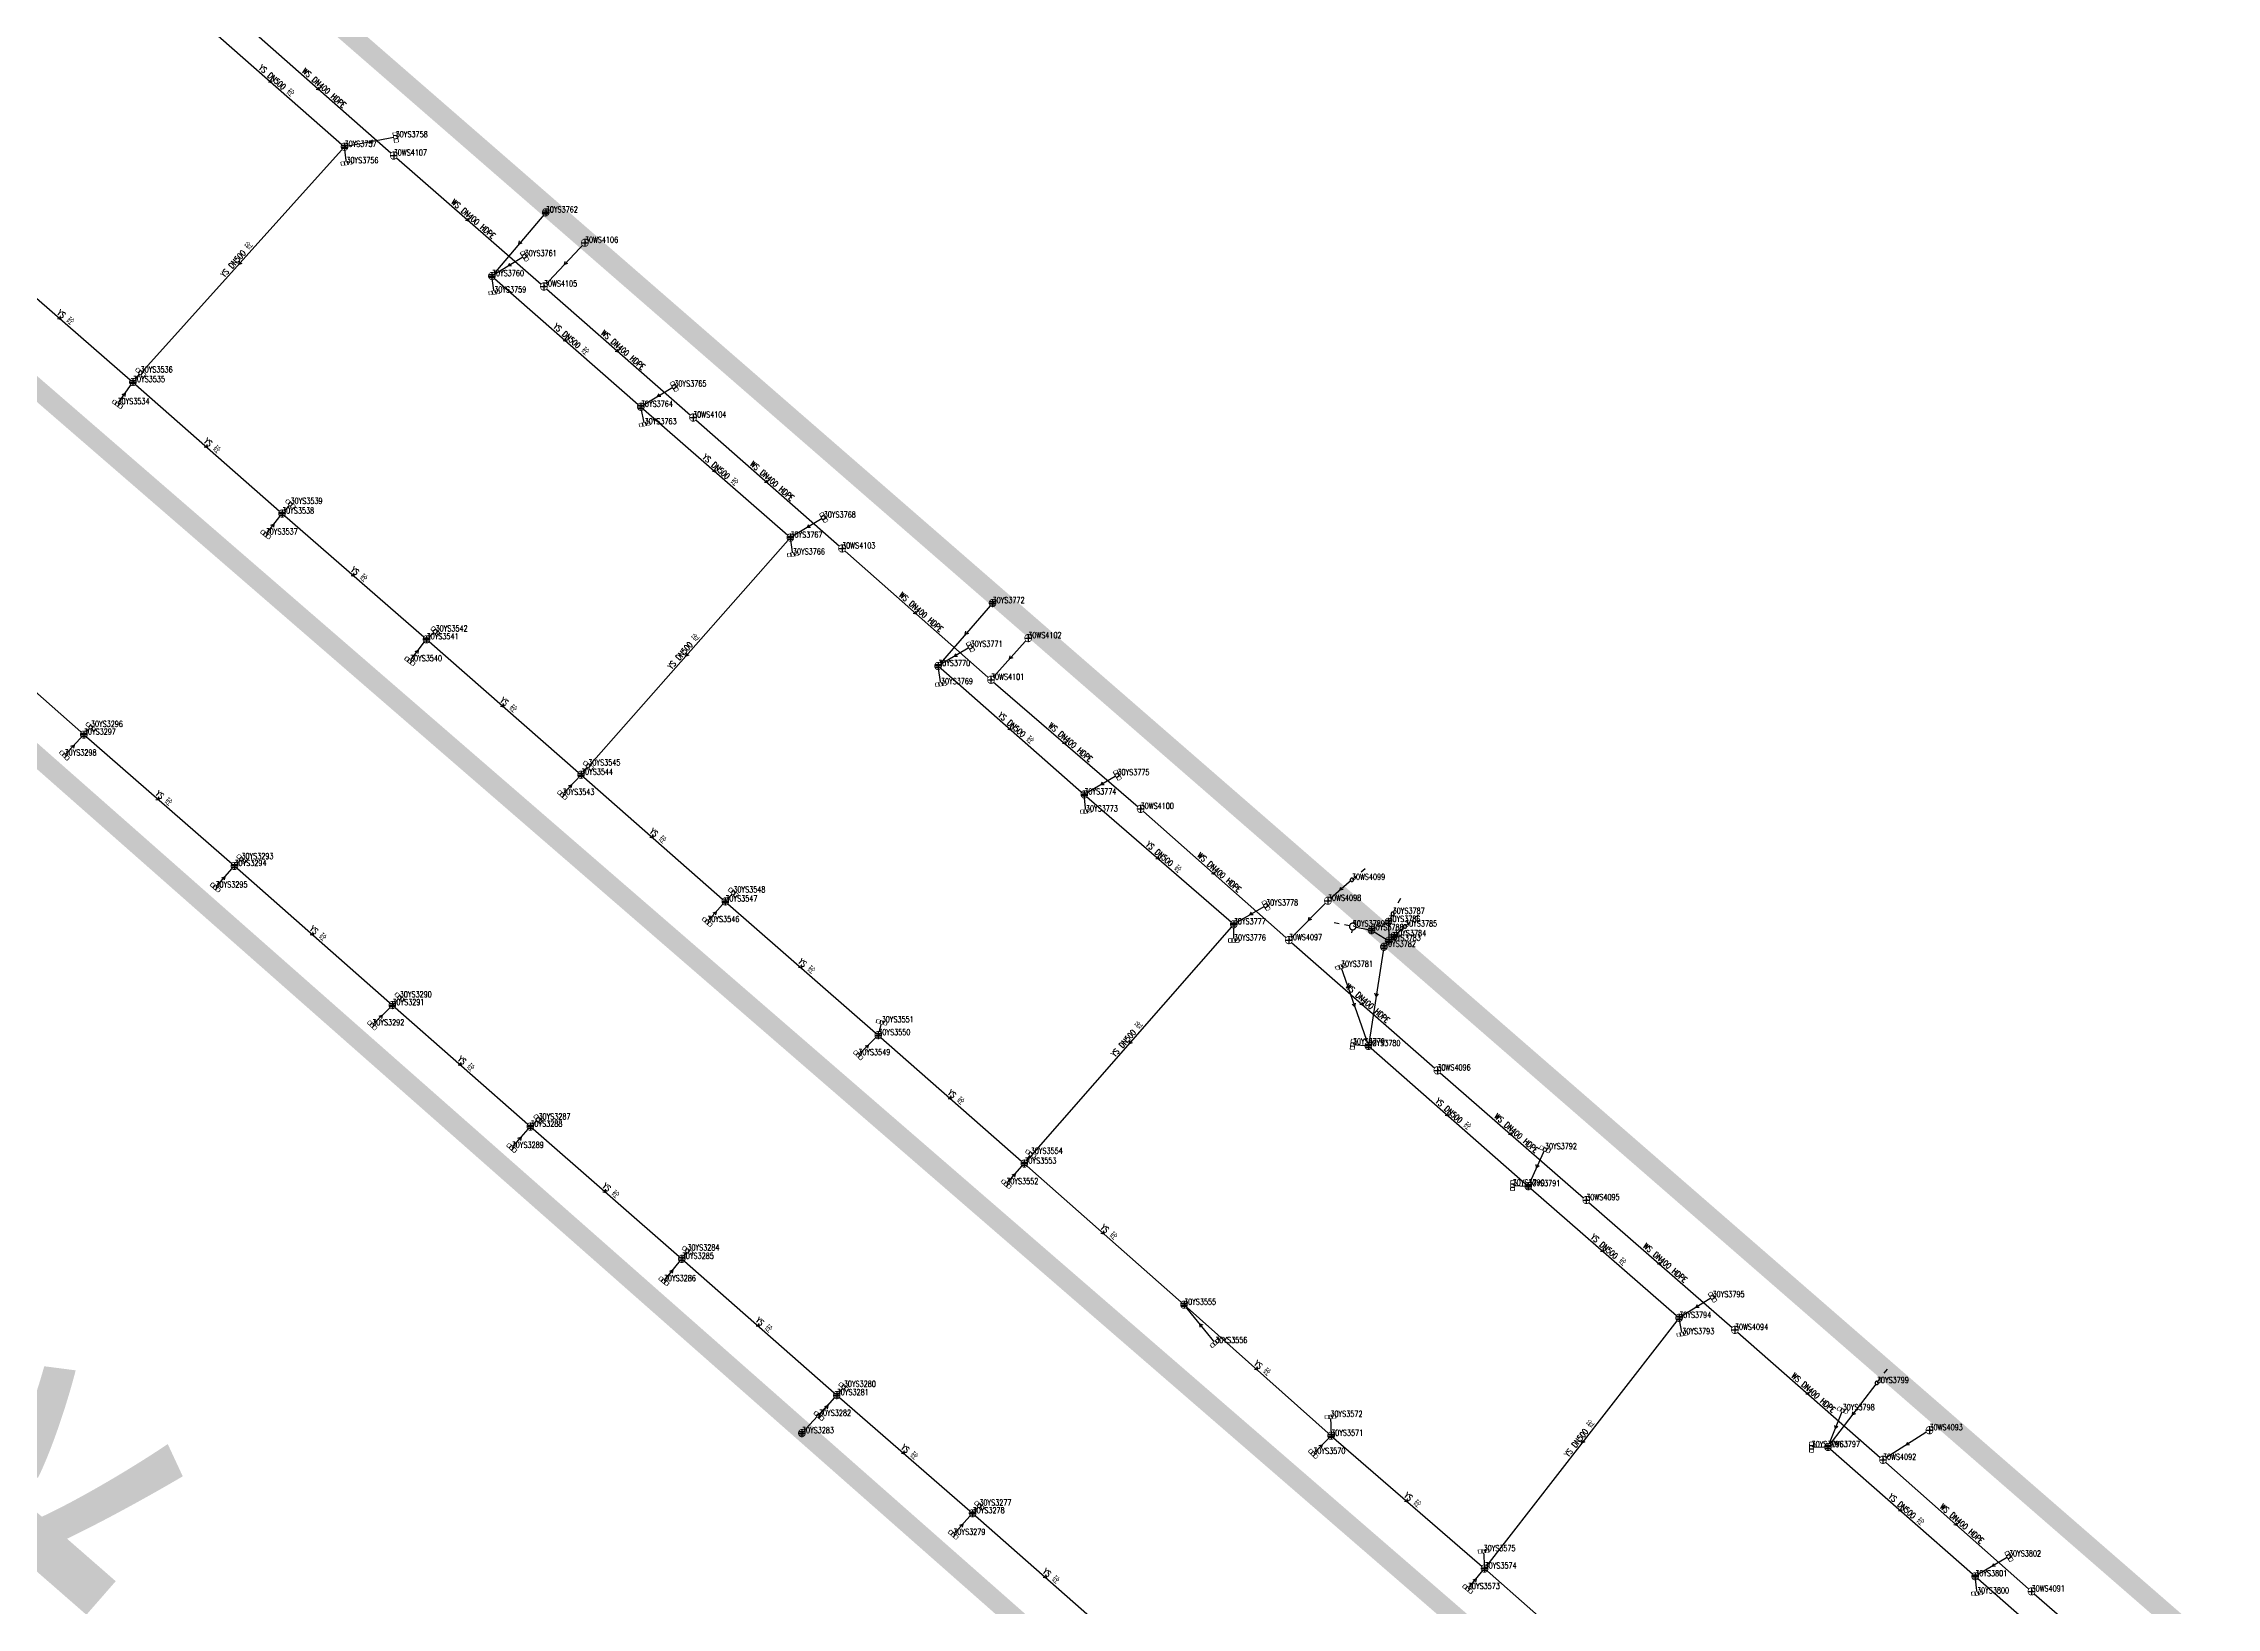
# Model space of a CAD drawing. Extents: x 78813 to 99477, y 2421021 to 2448125.
# Drawn here: x 85634.6 to 85965, y 2430680.2 to 2430918 of the extents above; entities that cross this region are included whole.
import ezdxf
from ezdxf.enums import TextEntityAlignment as Align

# ---------------------------------------------------------------- set-up
doc = ezdxf.new("R2010")
doc.units = 0
doc.set_wipeout_variables(frame=1)
doc.layers.get('0').update_dxf_attribs({"linetype": 'CONTINUOUS'})
for name, color, linetype in [('DX_WS', 16, 'CONTINUOUS'), ('DX_YS', 42, 'CONTINUOUS'), ('道路', 5, 'CONTINUOUS')]:
    doc.layers.add(name, color=color, linetype=linetype)
for name, color, linetype, true_color in [('WSLINE', 7, 'CONTINUOUS', 0x7f0000), ('YSANNEXE', 7, 'CONTINUOUS', 0xcc9900), ('YSLINE', 7, 'CONTINUOUS', 0xcc9900)]:
    doc.layers.add(name, color=color, linetype=linetype, true_color=true_color)
doc.layers.add('道路名称', color=7, linetype='CONTINUOUS', lineweight=0)
doc.styles.add('CcNameZT', font='txt.SHX', dxfattribs={"width": 0.8, "bigfont": 'HZTXT.SHX'})
doc.styles.get("Standard").update_dxf_attribs({"font": 'txt.shx', "bigfont": 'hztxt.shx'})
doc.styles.add('宋体0.7', font='', dxfattribs={"width": 0.7})
doc.styles.get('宋体0.7').set_extended_font_data('SimSun')

# ---------------------------------------------------------------- blocks, each defined once
blk = doc.blocks.new('PS污水井')
blk.add_lwpolyline([(1, 0), (1, 0.07), (0.99, 0.14), (0.98, 0.21), (0.96, 0.28), (0.94, 0.34), (0.91, 0.41), (0.88, 0.47), (0.85, 0.53), (0.81, 0.59), (0.77, 0.64), (0.72, 0.69), (0.67, 0.74), (0.62, 0.79), (0.56, 0.83), (0.5, 0.87), (0.44, 0.9), (0.37, 0.93), (0.31, 0.95), (0.24, 0.97), (0.17, 0.98), (0.1, 0.99), (0.03, 1), (-0.03, 1), (-0.1, 0.99), (-0.17, 0.98), (-0.24, 0.97), (-0.31, 0.95), (-0.37, 0.93), (-0.44, 0.9), (-0.5, 0.87), (-0.56, 0.83), (-0.62, 0.79), (-0.67, 0.74), (-0.72, 0.69), (-0.77, 0.64), (-0.81, 0.59), (-0.85, 0.53), (-0.88, 0.47), (-0.91, 0.41), (-0.94, 0.34), (-0.96, 0.28), (-0.98, 0.21), (-0.99, 0.14), (-1, 0.07), (-1, 0), (-1, -0.07), (-0.99, -0.14), (-0.98, -0.21), (-0.96, -0.28), (-0.94, -0.34), (-0.91, -0.41), (-0.88, -0.47), (-0.85, -0.53), (-0.81, -0.59), (-0.77, -0.64), (-0.72, -0.69), (-0.67, -0.74), (-0.62, -0.79), (-0.56, -0.83), (-0.5, -0.87), (-0.44, -0.9), (-0.37, -0.93), (-0.31, -0.95), (-0.24, -0.97), (-0.17, -0.98), (-0.1, -0.99), (-0.03, -1), (0.03, -1), (0.1, -0.99), (0.17, -0.98), (0.24, -0.97), (0.31, -0.95), (0.37, -0.93), (0.44, -0.9), (0.5, -0.87), (0.56, -0.83), (0.62, -0.79), (0.67, -0.74), (0.72, -0.69), (0.77, -0.64), (0.81, -0.59), (0.85, -0.53), (0.88, -0.47), (0.91, -0.41), (0.94, -0.34), (0.96, -0.28), (0.98, -0.21), (0.99, -0.14), (1, 0)], close=True)
blk.add_wipeout([(1, 0), (1, 0.07), (0.99, 0.14), (0.98, 0.21), (0.96, 0.28), (0.94, 0.34), (0.91, 0.41), (0.88, 0.47), (0.85, 0.53), (0.81, 0.59), (0.77, 0.64), (0.72, 0.69), (0.67, 0.74), (0.62, 0.79), (0.56, 0.83), (0.5, 0.87), (0.44, 0.9), (0.37, 0.93), (0.31, 0.95), (0.24, 0.97), (0.17, 0.98), (0.1, 0.99), (0.03, 1), (-0.03, 1), (-0.1, 0.99), (-0.17, 0.98), (-0.24, 0.97), (-0.31, 0.95), (-0.37, 0.93), (-0.44, 0.9), (-0.5, 0.87), (-0.56, 0.83), (-0.62, 0.79), (-0.67, 0.74), (-0.72, 0.69), (-0.77, 0.64), (-0.81, 0.59), (-0.85, 0.53), (-0.88, 0.47), (-0.91, 0.41), (-0.94, 0.34), (-0.96, 0.28), (-0.98, 0.21), (-0.99, 0.14), (-1, 0.07), (-1, 0), (-1, -0.07), (-0.99, -0.14), (-0.98, -0.21), (-0.96, -0.28), (-0.94, -0.34), (-0.91, -0.41), (-0.88, -0.47), (-0.85, -0.53), (-0.81, -0.59), (-0.77, -0.64), (-0.72, -0.69), (-0.67, -0.74), (-0.62, -0.79), (-0.56, -0.83), (-0.5, -0.87), (-0.44, -0.9), (-0.37, -0.93), (-0.31, -0.95), (-0.24, -0.97), (-0.17, -0.98), (-0.1, -0.99), (-0.03, -1), (0.03, -1), (0.1, -0.99), (0.17, -0.98), (0.24, -0.97), (0.31, -0.95), (0.37, -0.93), (0.44, -0.9), (0.5, -0.87), (0.56, -0.83), (0.62, -0.79), (0.67, -0.74), (0.72, -0.69), (0.77, -0.64), (0.81, -0.59), (0.85, -0.53), (0.88, -0.47), (0.91, -0.41), (0.94, -0.34), (0.96, -0.28), (0.98, -0.21), (0.99, -0.14)])
for p, q in [((-1, 0), (0, 0)), ((0, 1), (0, 0)), ((0, 0), (0, -1)), ((0, 0), (1, 0))]:
    blk.add_line(p, q)
blk = doc.blocks.new('PS非普查')
blk.add_lwpolyline([(3.7, 0), (5.3, 0)])
blk.add_wipeout([(0.5, 0), (0.5, 0.03), (0.5, 0.07), (0.49, 0.1), (0.48, 0.14), (0.47, 0.17), (0.46, 0.2), (0.44, 0.23), (0.42, 0.26), (0.4, 0.29), (0.38, 0.32), (0.36, 0.35), (0.33, 0.37), (0.31, 0.39), (0.28, 0.41), (0.25, 0.43), (0.22, 0.45), (0.19, 0.46), (0.15, 0.48), (0.12, 0.49), (0.09, 0.49), (0.05, 0.5), (0.02, 0.5), (-0.02, 0.5), (-0.05, 0.5), (-0.09, 0.49), (-0.12, 0.49), (-0.15, 0.48), (-0.19, 0.46), (-0.22, 0.45), (-0.25, 0.43), (-0.28, 0.41), (-0.31, 0.39), (-0.33, 0.37), (-0.36, 0.35), (-0.38, 0.32), (-0.4, 0.29), (-0.42, 0.26), (-0.44, 0.23), (-0.46, 0.2), (-0.47, 0.17), (-0.48, 0.14), (-0.49, 0.1), (-0.5, 0.07), (-0.5, 0.03), (-0.5, 0), (-0.5, -0.03), (-0.5, -0.07), (-0.49, -0.1), (-0.48, -0.14), (-0.47, -0.17), (-0.46, -0.2), (-0.44, -0.23), (-0.42, -0.26), (-0.4, -0.29), (-0.38, -0.32), (-0.36, -0.35), (-0.33, -0.37), (-0.31, -0.39), (-0.28, -0.41), (-0.25, -0.43), (-0.22, -0.45), (-0.19, -0.46), (-0.15, -0.48), (-0.12, -0.49), (-0.09, -0.49), (-0.05, -0.5), (-0.02, -0.5), (0.02, -0.5), (0.05, -0.5), (0.09, -0.49), (0.12, -0.49), (0.15, -0.48), (0.19, -0.46), (0.22, -0.45), (0.25, -0.43), (0.28, -0.41), (0.31, -0.39), (0.33, -0.37), (0.36, -0.35), (0.38, -0.32), (0.4, -0.29), (0.42, -0.26), (0.44, -0.23), (0.46, -0.2), (0.47, -0.17), (0.48, -0.14), (0.49, -0.1), (0.5, -0.07)])
blk.add_line((0.5, 0), (2.1, 0))
blk.add_lwpolyline([(0.5, 0), (0.5, 0.03), (0.5, 0.07), (0.49, 0.1), (0.48, 0.14), (0.47, 0.17), (0.46, 0.2), (0.44, 0.23), (0.42, 0.26), (0.4, 0.29), (0.38, 0.32), (0.36, 0.35), (0.33, 0.37), (0.31, 0.39), (0.28, 0.41), (0.25, 0.43), (0.22, 0.45), (0.19, 0.46), (0.15, 0.48), (0.12, 0.49), (0.09, 0.49), (0.05, 0.5), (0.02, 0.5), (-0.02, 0.5), (-0.05, 0.5), (-0.09, 0.49), (-0.12, 0.49), (-0.15, 0.48), (-0.19, 0.46), (-0.22, 0.45), (-0.25, 0.43), (-0.28, 0.41), (-0.31, 0.39), (-0.33, 0.37), (-0.36, 0.35), (-0.38, 0.32), (-0.4, 0.29), (-0.42, 0.26), (-0.44, 0.23), (-0.46, 0.2), (-0.47, 0.17), (-0.48, 0.14), (-0.49, 0.1), (-0.5, 0.07), (-0.5, 0.03), (-0.5, 0), (-0.5, -0.03), (-0.5, -0.07), (-0.49, -0.1), (-0.48, -0.14), (-0.47, -0.17), (-0.46, -0.2), (-0.44, -0.23), (-0.42, -0.26), (-0.4, -0.29), (-0.38, -0.32), (-0.36, -0.35), (-0.33, -0.37), (-0.31, -0.39), (-0.28, -0.41), (-0.25, -0.43), (-0.22, -0.45), (-0.19, -0.46), (-0.15, -0.48), (-0.12, -0.49), (-0.09, -0.49), (-0.05, -0.5), (-0.02, -0.5), (0.02, -0.5), (0.05, -0.5), (0.09, -0.49), (0.12, -0.49), (0.15, -0.48), (0.19, -0.46), (0.22, -0.45), (0.25, -0.43), (0.28, -0.41), (0.31, -0.39), (0.33, -0.37), (0.36, -0.35), (0.38, -0.32), (0.4, -0.29), (0.42, -0.26), (0.44, -0.23), (0.46, -0.2), (0.47, -0.17), (0.48, -0.14), (0.49, -0.1), (0.5, -0.07), (0.5, 0)], close=True)
blk = doc.blocks.new('LX')
for p, q in [((-0.866, 0.5), (0, 0)), ((0, 0), (-0.866, -0.5))]:
    blk.add_line(p, q)
blk = doc.blocks.new('PS雨水井')
blk.add_lwpolyline([(1, 0), (1, 0.07), (0.99, 0.14), (0.98, 0.21), (0.96, 0.28), (0.94, 0.34), (0.91, 0.41), (0.88, 0.47), (0.85, 0.53), (0.81, 0.59), (0.77, 0.64), (0.72, 0.69), (0.67, 0.74), (0.62, 0.79), (0.56, 0.83), (0.5, 0.87), (0.44, 0.9), (0.37, 0.93), (0.31, 0.95), (0.24, 0.97), (0.17, 0.98), (0.1, 0.99), (0.03, 1), (-0.03, 1), (-0.1, 0.99), (-0.17, 0.98), (-0.24, 0.97), (-0.31, 0.95), (-0.37, 0.93), (-0.44, 0.9), (-0.5, 0.87), (-0.56, 0.83), (-0.62, 0.79), (-0.67, 0.74), (-0.72, 0.69), (-0.77, 0.64), (-0.81, 0.59), (-0.85, 0.53), (-0.88, 0.47), (-0.91, 0.41), (-0.94, 0.34), (-0.96, 0.28), (-0.98, 0.21), (-0.99, 0.14), (-1, 0.07), (-1, 0), (-1, -0.07), (-0.99, -0.14), (-0.98, -0.21), (-0.96, -0.28), (-0.94, -0.34), (-0.91, -0.41), (-0.88, -0.47), (-0.85, -0.53), (-0.81, -0.59), (-0.77, -0.64), (-0.72, -0.69), (-0.67, -0.74), (-0.62, -0.79), (-0.56, -0.83), (-0.5, -0.87), (-0.44, -0.9), (-0.37, -0.93), (-0.31, -0.95), (-0.24, -0.97), (-0.17, -0.98), (-0.1, -0.99), (-0.03, -1), (0.03, -1), (0.1, -0.99), (0.17, -0.98), (0.24, -0.97), (0.31, -0.95), (0.37, -0.93), (0.44, -0.9), (0.5, -0.87), (0.56, -0.83), (0.62, -0.79), (0.67, -0.74), (0.72, -0.69), (0.77, -0.64), (0.81, -0.59), (0.85, -0.53), (0.88, -0.47), (0.91, -0.41), (0.94, -0.34), (0.96, -0.28), (0.98, -0.21), (0.99, -0.14), (1, 0)], close=True)
blk.add_wipeout([(1, 0), (1, 0.07), (0.99, 0.14), (0.98, 0.21), (0.96, 0.28), (0.94, 0.34), (0.91, 0.41), (0.88, 0.47), (0.85, 0.53), (0.81, 0.59), (0.77, 0.64), (0.72, 0.69), (0.67, 0.74), (0.62, 0.79), (0.56, 0.83), (0.5, 0.87), (0.44, 0.9), (0.37, 0.93), (0.31, 0.95), (0.24, 0.97), (0.17, 0.98), (0.1, 0.99), (0.03, 1), (-0.03, 1), (-0.1, 0.99), (-0.17, 0.98), (-0.24, 0.97), (-0.31, 0.95), (-0.37, 0.93), (-0.44, 0.9), (-0.5, 0.87), (-0.56, 0.83), (-0.62, 0.79), (-0.67, 0.74), (-0.72, 0.69), (-0.77, 0.64), (-0.81, 0.59), (-0.85, 0.53), (-0.88, 0.47), (-0.91, 0.41), (-0.94, 0.34), (-0.96, 0.28), (-0.98, 0.21), (-0.99, 0.14), (-1, 0.07), (-1, 0), (-1, -0.07), (-0.99, -0.14), (-0.98, -0.21), (-0.96, -0.28), (-0.94, -0.34), (-0.91, -0.41), (-0.88, -0.47), (-0.85, -0.53), (-0.81, -0.59), (-0.77, -0.64), (-0.72, -0.69), (-0.67, -0.74), (-0.62, -0.79), (-0.56, -0.83), (-0.5, -0.87), (-0.44, -0.9), (-0.37, -0.93), (-0.31, -0.95), (-0.24, -0.97), (-0.17, -0.98), (-0.1, -0.99), (-0.03, -1), (0.03, -1), (0.1, -0.99), (0.17, -0.98), (0.24, -0.97), (0.31, -0.95), (0.37, -0.93), (0.44, -0.9), (0.5, -0.87), (0.56, -0.83), (0.62, -0.79), (0.67, -0.74), (0.72, -0.69), (0.77, -0.64), (0.81, -0.59), (0.85, -0.53), (0.88, -0.47), (0.91, -0.41), (0.94, -0.34), (0.96, -0.28), (0.98, -0.21), (0.99, -0.14)])
for p, q in [((-1, 0), (0, 0)), ((-0.88, 0.48), (0, 0.47)), ((0, 1), (0, 0)), ((0, 0.47), (0.88, 0.47)), ((0, 0), (0, -1)), ((0, 0), (1, 0)), ((-0.88, -0.48), (0, -0.48)), ((0, -0.48), (0.88, -0.48))]:
    blk.add_line(p, q)
blk = doc.blocks.new('PS雨篦')
blk.add_lwpolyline([(-1.5, 0.5), (0, 0.5), (1.5, 0.5), (1.5, -0.5), (0, -0.5), (-1.5, -0.5)], close=True)
blk.add_wipeout([(-1.5, 0.5), (0, 0.5), (1.5, 0.5), (1.5, -0.5), (0, -0.5), (-1.5, -0.5)])
for p, q in [((-0.51, -0.5), (-0.51, 0.5)), ((0.49, -0.5), (0.49, 0.5))]:
    blk.add_line(p, q)
blk = doc.blocks.new('PS预留口')
blk.add_lwpolyline([(4.2, 0), (5.8, 0)])
blk.add_wipeout([(1, 0), (1, 0.07), (0.99, 0.14), (0.98, 0.21), (0.96, 0.28), (0.94, 0.34), (0.91, 0.41), (0.88, 0.47), (0.85, 0.53), (0.81, 0.59), (0.77, 0.64), (0.72, 0.69), (0.67, 0.74), (0.62, 0.79), (0.56, 0.83), (0.5, 0.87), (0.44, 0.9), (0.37, 0.93), (0.31, 0.95), (0.24, 0.97), (0.17, 0.98), (0.1, 0.99), (0.03, 1), (-0.03, 1), (-0.1, 0.99), (-0.17, 0.98), (-0.24, 0.97), (-0.31, 0.95), (-0.37, 0.93), (-0.44, 0.9), (-0.5, 0.87), (-0.56, 0.83), (-0.62, 0.79), (-0.67, 0.74), (-0.72, 0.69), (-0.77, 0.64), (-0.81, 0.59), (-0.85, 0.53), (-0.88, 0.47), (-0.91, 0.41), (-0.94, 0.34), (-0.96, 0.28), (-0.98, 0.21), (-0.99, 0.14), (-1, 0.07), (-1, 0), (-1, -0.07), (-0.99, -0.14), (-0.98, -0.21), (-0.96, -0.28), (-0.94, -0.34), (-0.91, -0.41), (-0.88, -0.47), (-0.85, -0.53), (-0.81, -0.59), (-0.77, -0.64), (-0.72, -0.69), (-0.67, -0.74), (-0.62, -0.79), (-0.56, -0.83), (-0.5, -0.87), (-0.44, -0.9), (-0.37, -0.93), (-0.31, -0.95), (-0.24, -0.97), (-0.17, -0.98), (-0.1, -0.99), (-0.03, -1), (0.03, -1), (0.1, -0.99), (0.17, -0.98), (0.24, -0.97), (0.31, -0.95), (0.37, -0.93), (0.44, -0.9), (0.5, -0.87), (0.56, -0.83), (0.62, -0.79), (0.67, -0.74), (0.72, -0.69), (0.77, -0.64), (0.81, -0.59), (0.85, -0.53), (0.88, -0.47), (0.91, -0.41), (0.94, -0.34), (0.96, -0.28), (0.98, -0.21), (0.99, -0.14)])
blk.add_line((1, 0), (2.6, 0))
blk.add_lwpolyline([(1, 0), (1, 0.07), (0.99, 0.14), (0.98, 0.21), (0.96, 0.28), (0.94, 0.34), (0.91, 0.41), (0.88, 0.47), (0.85, 0.53), (0.81, 0.59), (0.77, 0.64), (0.72, 0.69), (0.67, 0.74), (0.62, 0.79), (0.56, 0.83), (0.5, 0.87), (0.44, 0.9), (0.37, 0.93), (0.31, 0.95), (0.24, 0.97), (0.17, 0.98), (0.1, 0.99), (0.03, 1), (-0.03, 1), (-0.1, 0.99), (-0.17, 0.98), (-0.24, 0.97), (-0.31, 0.95), (-0.37, 0.93), (-0.44, 0.9), (-0.5, 0.87), (-0.56, 0.83), (-0.62, 0.79), (-0.67, 0.74), (-0.72, 0.69), (-0.77, 0.64), (-0.81, 0.59), (-0.85, 0.53), (-0.88, 0.47), (-0.91, 0.41), (-0.94, 0.34), (-0.96, 0.28), (-0.98, 0.21), (-0.99, 0.14), (-1, 0.07), (-1, 0), (-1, -0.07), (-0.99, -0.14), (-0.98, -0.21), (-0.96, -0.28), (-0.94, -0.34), (-0.91, -0.41), (-0.88, -0.47), (-0.85, -0.53), (-0.81, -0.59), (-0.77, -0.64), (-0.72, -0.69), (-0.67, -0.74), (-0.62, -0.79), (-0.56, -0.83), (-0.5, -0.87), (-0.44, -0.9), (-0.37, -0.93), (-0.31, -0.95), (-0.24, -0.97), (-0.17, -0.98), (-0.1, -0.99), (-0.03, -1), (0.03, -1), (0.1, -0.99), (0.17, -0.98), (0.24, -0.97), (0.31, -0.95), (0.37, -0.93), (0.44, -0.9), (0.5, -0.87), (0.56, -0.83), (0.62, -0.79), (0.67, -0.74), (0.72, -0.69), (0.77, -0.64), (0.81, -0.59), (0.85, -0.53), (0.88, -0.47), (0.91, -0.41), (0.94, -0.34), (0.96, -0.28), (0.98, -0.21), (0.99, -0.14), (1, 0)], close=True)
for points in [[(0, 1), (0, 2)], [(0, -2), (0, -1)]]:
    blk.add_lwpolyline(points)

msp = doc.modelspace()

# ---------------------------------------------------------------- linework, layer by layer
at = {"layer": 'WSLINE'}
for p, q in [((85665.27, 2430920.9), (85687.83, 2430900.98)), ((85687.83, 2430900.98), (85710.67, 2430881.07)), ((85716.9, 2430887.73), (85710.67, 2430881.07)), ((85710.67, 2430881.07), (85733.35, 2430861.15)), ((85733.35, 2430861.15), (85756, 2430841.25)), ((85756, 2430841.25), (85778.64, 2430821.29)), ((85784.31, 2430827.62), (85778.64, 2430821.29)), ((85778.64, 2430821.29), (85801.39, 2430801.66)), ((85801.39, 2430801.66), (85823.92, 2430781.71)), ((85829.87, 2430787.7), (85823.92, 2430781.71)), ((85833.51, 2430790.87), (85829.87, 2430787.7)), ((85823.92, 2430781.71), (85846.51, 2430761.9)), ((85846.51, 2430761.9), (85869.15, 2430742.19)), ((85869.15, 2430742.19), (85891.73, 2430722.45)), ((85891.73, 2430722.45), (85914.25, 2430702.7)), ((85921.32, 2430707.19), (85914.25, 2430702.7)), ((85914.25, 2430702.7), (85936.84, 2430682.69)), ((85936.84, 2430682.69), (85959.49, 2430663))]:
    msp.add_line(p, q, dxfattribs=at)
at = {"layer": 'YSLINE'}
for p, q in [((85658.19, 2430921.78), (85680.36, 2430902.32)), ((85680.36, 2430902.32), (85648.18, 2430866.55)), ((85680.64, 2430899.81), (85680.36, 2430902.32)), ((85626.28, 2430885.58), (85648.18, 2430866.55)), ((85707.74, 2430885.69), (85702.76, 2430882.66)), ((85703.11, 2430880.17), (85702.76, 2430882.66)), ((85649.35, 2430868.01), (85648.18, 2430866.55)), ((85645.83, 2430863.18), (85648.18, 2430866.55)), ((85648.18, 2430866.55), (85670.86, 2430846.55)), ((85730.5, 2430865.86), (85725.4, 2430862.79)), ((85725.97, 2430860.13), (85725.4, 2430862.79)), ((85672.14, 2430848.02), (85670.86, 2430846.55)), ((85668.37, 2430843.37), (85670.86, 2430846.55)), ((85670.86, 2430846.55), (85692.82, 2430827.44)), ((85753.21, 2430845.95), (85748.14, 2430842.9)), ((85748.14, 2430842.9), (85716.31, 2430806.85)), ((85748.52, 2430840.33), (85748.14, 2430842.9)), ((85619.51, 2430831.71), (85640.72, 2430812.95)), ((85690.3, 2430824.1), (85692.82, 2430827.44)), ((85694.2, 2430828.64), (85692.82, 2430827.44)), ((85692.82, 2430827.44), (85716.31, 2430806.85)), ((85775.53, 2430826.29), (85770.6, 2430823.38)), ((85771.02, 2430820.62), (85770.6, 2430823.38)), ((85641.79, 2430814.12), (85640.72, 2430812.95)), ((85637.78, 2430809.78), (85640.72, 2430812.95)), ((85640.72, 2430812.95), (85663.62, 2430792.98)), ((85717.42, 2430808.25), (85716.31, 2430806.85)), ((85713.47, 2430803.78), (85716.31, 2430806.85)), ((85716.31, 2430806.85), (85738.25, 2430787.59)), ((85797.86, 2430806.79), (85792.83, 2430803.86)), ((85793.06, 2430801.27), (85792.83, 2430803.86)), ((85660.73, 2430789.71), (85663.62, 2430792.98)), ((85664.68, 2430794.03), (85663.62, 2430792.98)), ((85663.62, 2430792.98), (85687.63, 2430771.83)), ((85735.5, 2430784.46), (85738.25, 2430787.59)), ((85739.47, 2430788.96), (85738.25, 2430787.59)), ((85738.25, 2430787.59), (85761.51, 2430767.26)), ((85820.46, 2430786.96), (85815.55, 2430784.11)), ((85839.71, 2430785.71), (85839.06, 2430784.48)), ((85839.06, 2430784.48), (85839.11, 2430781.61)), ((85815.55, 2430784.11), (85783.71, 2430747.73)), ((85815.56, 2430781.65), (85815.55, 2430784.11)), ((85833.64, 2430783.77), (85836.5, 2430783.22)), ((85836.5, 2430783.22), (85839.11, 2430781.61)), ((85839.11, 2430781.61), (85838.37, 2430780.69)), ((85839.92, 2430782.32), (85839.11, 2430781.61)), ((85841.59, 2430783.78), (85839.92, 2430782.32)), ((85838.37, 2430780.69), (85836.02, 2430765.61)), ((85831.83, 2430777.65), (85836.02, 2430765.61)), ((85684.57, 2430768.75), (85687.63, 2430771.83)), ((85688.75, 2430773.01), (85687.63, 2430771.83)), ((85687.63, 2430771.83), (85708.61, 2430753.35)), ((85762.02, 2430769.21), (85761.51, 2430767.26)), ((85758.45, 2430764.23), (85761.51, 2430767.26)), ((85761.51, 2430767.26), (85783.71, 2430747.73)), ((85833.65, 2430765.86), (85836.02, 2430765.61)), ((85705.77, 2430750.12), (85708.61, 2430753.35)), ((85709.84, 2430754.45), (85708.61, 2430753.35)), ((85708.61, 2430753.35), (85731.63, 2430733.25)), ((85784.68, 2430749.22), (85783.71, 2430747.73)), ((85862.85, 2430749.92), (85860.33, 2430744.3)), ((85780.96, 2430744.6), (85783.71, 2430747.73)), ((85783.71, 2430747.73), (85807.99, 2430726.28)), ((85857.95, 2430744.4), (85860.33, 2430744.3)), ((85728.9, 2430729.87), (85731.63, 2430733.25)), ((85732.48, 2430734.53), (85731.63, 2430733.25)), ((85731.63, 2430733.25), (85755.18, 2430712.53)), ((85807.99, 2430726.28), (85830.35, 2430706.36)), ((85812.74, 2430720.46), (85807.99, 2430726.28)), ((85888.33, 2430727.43), (85883.26, 2430724.28)), ((85883.26, 2430724.28), (85853.68, 2430686.16)), ((85883.73, 2430721.81), (85883.26, 2430724.28)), ((85749.89, 2430706.75), (85755.18, 2430712.53)), ((85752.49, 2430709.37), (85755.18, 2430712.53)), ((85756.26, 2430713.79), (85755.18, 2430712.53)), ((85755.18, 2430712.53), (85775.84, 2430694.57)), ((85830.24, 2430709.23), (85830.35, 2430706.36)), ((85908.12, 2430710.23), (85905.89, 2430704.65)), ((85827.64, 2430703.6), (85830.35, 2430706.36)), ((85830.35, 2430706.36), (85853.68, 2430686.16)), ((85903.39, 2430704.61), (85905.89, 2430704.65)), ((85776.87, 2430695.74), (85775.84, 2430694.57)), ((85772.91, 2430691.3), (85775.84, 2430694.57)), ((85775.84, 2430694.57), (85798.3, 2430674.84)), ((85853.52, 2430688.81), (85853.68, 2430686.16)), ((85851.13, 2430683.06), (85853.68, 2430686.16)), ((85853.68, 2430686.16), (85874.59, 2430667.73)), ((85933.41, 2430688.01), (85928.27, 2430684.99)), ((85928.55, 2430682.39), (85928.27, 2430684.99))]:
    msp.add_line(p, q, dxfattribs=at)

# ---------------------------------------------------------------- block references
at = {"layer": 'DX_WS', "yscale": 0.5, "zscale": 0.5}
for p, xscale, rotation in [((85676.55, 2430910.94), 0.4999999998866608, 318.5645341074481), ((85699.25, 2430891.03), 0.5000000001204519, 319.1374918729616), ((85713.78, 2430884.4), 0.5000000000041096, 226.8912868717683), ((85722.01, 2430871.11), 0.4999999998866608, 318.5645341074481), ((85744.68, 2430851.2), 0.4999999998866608, 318.5645341074481), ((85767.32, 2430831.27), 0.4999999998866608, 318.5645341074481), ((85781.47, 2430824.45), 0.5000000000236343, 228.0372024639738), ((85790.02, 2430811.48), 0.5000000001204519, 319.1374918729616), ((85812.66, 2430791.68), 0.4999999998866608, 318.5645341074481), ((85826.9, 2430784.7), 0.5000000001441505, 225.1724135036378), ((85835.21, 2430771.8), 0.4999999998866608, 318.5645341074481), ((85857.83, 2430752.04), 0.5000000001204519, 319.1374918729616), ((85880.44, 2430732.32), 0.5000000001204519, 319.1374918729616), ((85902.99, 2430712.58), 0.4999999998866608, 318.5645341074481), ((85917.79, 2430704.94), 0.4999999999440373, 212.5673419841316), ((85925.54, 2430692.69), 0.4999999998866608, 318.5645341074481)]:
    msp.add_blockref('LX', p, dxfattribs=dict(at, xscale=xscale, rotation=rotation))
at = {"layer": 'YSANNEXE', "yscale": 0.5, "zscale": 0.5}
for p, xscale, rotation in [((85669.27, 2430912.05), 0.4999999998866608, 318.5645341074481), ((85684.24, 2430903.04), 0.5000000000315407, 190.7949457964519), ((85664.27, 2430884.43), 0.5000000000236343, 228.0372024639738), ((85637.23, 2430876.07), 0.5000000001204519, 319.1374918729616), ((85714.08, 2430872.73), 0.4999999998866608, 318.5645341074481), ((85659.52, 2430856.55), 0.4999999998866608, 318.5645341074481), ((85736.77, 2430852.85), 0.4999999998866608, 318.5645341074481), ((85681.84, 2430837), 0.5000000001204519, 319.1374918729616), ((85732.23, 2430824.88), 0.50000000014632, 228.6101602728715), ((85704.57, 2430817.14), 0.4999999998866608, 318.5645341074481), ((85781.71, 2430813.62), 0.4999999998866608, 318.5645341074481), ((85652.17, 2430802.96), 0.5000000001204519, 319.1374918729616), ((85727.28, 2430797.22), 0.4999999998866608, 318.5645341074481), ((85804.19, 2430793.99), 0.5000000001204519, 319.1374918729616), ((85675.63, 2430782.41), 0.4999999998866608, 318.5645341074481), ((85749.88, 2430777.42), 0.4999999998866608, 318.5645341074481), ((85833.93, 2430771.63), 0.4999999997832778, 289.3436865498867), ((85837.19, 2430773.15), 0.5000000002206052, 261.2687545840488), ((85799.63, 2430765.92), 0.50000000014632, 228.6101602728715), ((85698.12, 2430762.59), 0.4999999998866608, 318.5645341074481), ((85772.61, 2430757.5), 0.4999999998866608, 318.5645341074481), ((85848.18, 2430754.95), 0.4999999998866608, 318.5645341074481), ((85861.59, 2430747.11), 0.5000000002019719, 245.7988941218096), ((85720.12, 2430743.3), 0.5000000001204519, 319.1374918729616), ((85795.85, 2430737.01), 0.4999999998866608, 318.5645341074481), ((85871.8, 2430734.29), 0.5000000001204519, 319.1374918729616), ((85743.41, 2430722.89), 0.4999999998866608, 318.5645341074481), ((85810.37, 2430723.37), 0.4999999999982234, 129.4884616988445), ((85819.17, 2430716.32), 0.4999999998866608, 318.5645341074481), ((85868.47, 2430705.22), 0.5000000000145047, 232.0479070295271), ((85907.01, 2430707.44), 0.49999999992564, 248.0907252889562), ((85765.51, 2430703.55), 0.5000000001204519, 319.1374918729616), ((85842.01, 2430696.26), 0.5000000001204519, 319.1374918729616), ((85917.08, 2430694.82), 0.4999999998866608, 318.5645341074481), ((85787.07, 2430684.71), 0.4999999998866608, 318.5645341074481)]:
    msp.add_blockref('LX', p, dxfattribs=dict(at, xscale=xscale, rotation=rotation))

# ---------------------------------------------------------------- texts
at = {"layer": 'DX_WS', "style": 'CcNameZT', "width": 0.8}
for rotation, p in [(318.5589, (85676.72, 2430911.13, 0.74)), (318.9173, (85699.41, 2430891.22, 0.7)), (318.7103, (85722.18, 2430871.3, 0.68)), (318.6955, (85744.84, 2430851.39, 0.66)), (318.5969, (85767.49, 2430831.46, 0.58)), (319.213, (85790.18, 2430811.66, 0.49)), (318.4672, (85812.82, 2430791.87, 0.37)), (318.7574, (85835.38, 2430771.99, 0.27)), (318.9503, (85857.99, 2430752.23, 0.38)), (318.8543, (85880.61, 2430732.51, 0.28)), (318.7426, (85903.16, 2430712.76, 0.23)), (318.4592, (85925.71, 2430692.88, 0.16))]:
    msp.add_text(' WS DN400 HDPE', height=0.9, rotation=rotation, dxfattribs=at).set_placement(p, align=Align.CENTER)
at = {"layer": 'DX_YS', "style": 'CcNameZT', "width": 0.8}
for s, rotation, p in [(' YS DN500 砼', 318.7187, (85669.44, 2430912.24, 1.54)), (' YS DN500 砼', 48.0244, (85664.08, 2430884.6, 1.46)), (' YS 砼', 318.9978, (85637.39, 2430876.25, 1.02)), (' YS DN500 砼', 318.7189, (85714.25, 2430872.92, 1.59)), (' YS 砼', 318.6062, (85659.69, 2430856.74, 1.01)), (' YS DN500 砼', 318.8316, (85736.94, 2430853.04, 1.61)), (' YS 砼', 318.9589, (85682.01, 2430837.18, 0.93)), (' YS DN500 砼', 48.5597, (85732.04, 2430825.04, 1.72)), (' YS 砼', 318.7702, (85704.73, 2430817.33, 1.04)), (' YS DN500 砼', 318.7148, (85781.88, 2430813.81, 1.31)), (' YS 砼', 318.9074, (85652.34, 2430803.15, 1.14)), (' YS 砼', 318.7184, (85727.45, 2430797.41, 0.88)), (' YS DN500 砼', 319.0001, (85804.35, 2430794.18, 1.61)), (' YS 砼', 318.6367, (85675.79, 2430782.59, 1.05)), (' YS 砼', 318.8462, (85750.05, 2430777.61, 0.99)), (' YS DN500 砼', 48.8047, (85799.44, 2430766.09, 1.69)), (' YS 砼', 318.6005, (85698.29, 2430762.78, 1.12)), (' YS 砼', 318.656, (85772.77, 2430757.68, 1.11)), (' YS DN500 砼', 318.7684, (85848.34, 2430755.14, 1.51)), (' YS 砼', 318.8823, (85720.28, 2430743.49, 1.25)), (' YS 砼', 318.5534, (85796.01, 2430737.19, 0.89)), (' YS DN500 砼', 318.8764, (85871.96, 2430734.48, 1.35)), (' YS 砼', 318.6646, (85743.57, 2430723.08, 1.17)), (' YS 砼', 318.2905, (85819.34, 2430716.51, 0.81)), (' YS DN500 砼', 52.1813, (85868.27, 2430705.38, 1.26)), (' YS 砼', 318.9889, (85765.68, 2430703.74, 1.13)), (' YS 砼', 319.1175, (85842.18, 2430696.45, 0.94)), (' YS DN500 砼', 318.7011, (85917.24, 2430695.01, 1.41)), (' YS 砼', 318.7075, (85787.23, 2430684.89, 1.22))]:
    msp.add_text(s, height=0.9, rotation=rotation, dxfattribs=at).set_placement(p, align=Align.CENTER)

# ---------------------------------------------------------------- next in the draw order: block references
at = {"layer": 'DX_WS', "xscale": 0.5, "yscale": 0.5, "zscale": 0.5}
for p in [(85687.83, 2430900.98, 0.7), (85716.9, 2430887.73, 0.66), (85710.67, 2430881.07, 0.68), (85733.35, 2430861.15, 0.66), (85756, 2430841.25, 0.58), (85784.31, 2430827.62, 0.58), (85778.64, 2430821.29, 0.49), (85801.39, 2430801.66, 0.37), (85829.87, 2430787.7, 0.5), (85823.92, 2430781.71, 0.27), (85846.51, 2430761.9, 0.38), (85869.15, 2430742.19, 0.28), (85891.73, 2430722.45, 0.23), (85921.32, 2430707.19, 0.22), (85914.25, 2430702.7, 0.16), (85936.84, 2430682.69, 0.01)]:
    msp.add_blockref('PS污水井', p, dxfattribs=at)
at = {"layer": 'DX_WS', "xscale": 0.4999999998866323, "yscale": 0.5, "zscale": 0.5, "rotation": 41.03642449603898}
msp.add_blockref('PS非普查', (85833.51, 2430790.87, 3.14), dxfattribs=at)
at = {"layer": 'DX_YS', "yscale": 0.5, "zscale": 0.5}
for name, p, xscale, rotation in [('PS雨篦', (85680.64, 2430899.81, 2.19), 0.5000000000113441, 6.49077164821652), ('PS雨篦', (85645.83, 2430863.18, 2.55), 0.5000000000521866, 325.1635501237738), ('PS雨篦', (85730.5, 2430865.86, 2.39), 0.5000000000303083, 121.0628783575491), ('PS雨篦', (85668.37, 2430843.37, 2.56), 0.4999999999741455, 321.917554384674), ('PS雨篦', (85753.21, 2430845.95, 2.45), 0.5000000001262626, 121.0185786452683), ('PS雨篦', (85748.52, 2430840.33, 2.48), 0.5000000000218922, 8.232754992427173), ('PS雨篦', (85690.3, 2430824.1, 2.77), 0.5000000000088356, 322.946594338469), ('PS雨篦', (85637.78, 2430809.78, 2.73), 0.4999999999235309, 317.1079230486744), ('PS雨篦', (85797.86, 2430806.79, 2.49), 0.4999999999785835, 120.1537376244859), ('PS雨篦', (85713.47, 2430803.78, 2.68), 0.5000000000528583, 317.1813646660051), ('PS雨篦', (85660.73, 2430789.71, 2.89), 0.4999999998907769, 318.4188015098669), ('PS雨篦', (85820.46, 2430786.96, 2.38), 0.4999999999026064, 120.0856029702012), ('PS雨篦', (85735.5, 2430784.46, 2.89), 0.4999999999626859, 318.6497445790378), ('PS预留口', (85833.64, 2430783.77, 2.33), 0.5000000000153276, 169.1605162960149), ('PS非普查', (85841.59, 2430783.78, 2.28), 0.4999999999864223, 41.22711725017531), ('PS雨篦', (85815.56, 2430781.65, 2.48), 0.4999999999999936, 0.2792623545465049), ('PS雨篦', (85831.83, 2430777.65, 2.62), 0.4999999999486059, 199.181223045649), ('PS雨篦', (85684.57, 2430768.75, 2.86), 0.5000000001367014, 315.1676399533134), ('PS雨篦', (85758.45, 2430764.23, 2.91), 0.5000000001391186, 314.7646810357941), ('PS雨篦', (85705.77, 2430750.12, 2.92), 0.4999999999026788, 318.7111311158685), ('PS雨篦', (85862.85, 2430749.92, 2.47), 0.5000000000064092, 155.8854780815873), ('PS雨篦', (85780.96, 2430744.6, 2.7), 0.5000000001432399, 318.7778313319711), ('PS雨篦', (85728.9, 2430729.87, 2.97), 0.4999999998891116, 321.1528975110131), ('PS雨篦', (85888.33, 2430727.43, 2.59), 0.4999999998260546, 121.8212609933054), ('PS雨篦', (85812.74, 2430720.46, 2.49), 0.4999999999117173, 39.20782568418026), ('PS雨篦', (85752.49, 2430709.37, 3.07), 0.4999999999565679, 319.5482633076264), ('PS雨篦', (85830.24, 2430709.23, 2.49), 0.4999999999992218, 182.1343825448261), ('PS雨篦', (85903.39, 2430704.61, 2.71), 0.4999999997771327, 270.9613251771294), ('PS雨篦', (85772.91, 2430691.3, 2.76), 0.4999999999059311, 318.1244788429871), ('PS雨篦', (85853.52, 2430688.81, 2.44), 0.499999999999895, 183.3791732839704), ('PS雨篦', (85933.41, 2430688.01, 2.59), 0.4999999999303812, 120.3539694602573), ('PS雨篦', (85851.13, 2430683.06, 2.56), 0.4999999999456767, 320.6462588085965)]:
    msp.add_blockref(name, p, dxfattribs=dict(at, xscale=xscale, rotation=rotation))
at = {"layer": 'DX_YS', "xscale": 0.5, "yscale": 0.5, "zscale": 0.5}
for p in [(85648.18, 2430866.55, 1.01), (85670.86, 2430846.55, 0.93), (85692.82, 2430827.44, 1.04), (85640.72, 2430812.95, 1.14), (85716.31, 2430806.85, 0.88), (85663.62, 2430792.98, 1.05), (85738.25, 2430787.59, 1), (85687.63, 2430771.83, 1.12), (85761.51, 2430767.26, 1.11), (85708.61, 2430753.35, 1.25), (85783.71, 2430747.73, 0.88), (85731.63, 2430733.25, 1.17), (85807.99, 2430726.28, 0.81), (85755.18, 2430712.53, 1.13), (85830.35, 2430706.36, 0.94), (85775.84, 2430694.57, 1.22), (85853.68, 2430686.16, 0.89)]:
    msp.add_blockref('PS雨水井', p, dxfattribs=at)

# ---------------------------------------------------------------- next in the draw order: linework, layer by layer
at = {"layer": 'YSLINE'}
for p, q in [((85688.13, 2430903.76), (85680.36, 2430902.32)), ((85710.95, 2430892.34), (85702.76, 2430882.66)), ((85702.76, 2430882.66), (85725.4, 2430862.79)), ((85725.4, 2430862.79), (85748.14, 2430842.9)), ((85778.88, 2430832.94), (85770.6, 2430823.38)), ((85770.6, 2430823.38), (85792.83, 2430803.86)), ((85792.83, 2430803.86), (85815.55, 2430784.11)), ((85836.02, 2430765.61), (85860.33, 2430744.3)), ((85860.33, 2430744.3), (85883.26, 2430724.28)), ((85913.31, 2430714.38), (85905.89, 2430704.65)), ((85905.89, 2430704.65), (85928.27, 2430684.99)), ((85928.27, 2430684.99), (85950.99, 2430665.09))]:
    msp.add_line(p, q, dxfattribs=at)

# ---------------------------------------------------------------- next in the draw order: block references
at = {"layer": 'DX_WS', "xscale": 0.5000000000164332, "yscale": 0.5, "zscale": 0.5, "rotation": 221.1617089229225}
msp.add_blockref('LX', (85831.69, 2430789.29), dxfattribs=at)
at = {"layer": 'DX_YS', "yscale": 0.5, "zscale": 0.5}
for name, p, xscale, rotation in [('PS雨篦', (85649.35, 2430868.01, 2.46), 0.4999999999126039, 141.3975496571747), ('PS雨篦', (85672.14, 2430848.02, 2.35), 0.500000000015191, 139.0528984327795), ('PS雨篦', (85694.2, 2430828.64, 2.4), 0.5000000001598198, 130.9001850778362), ('PS雨篦', (85641.79, 2430814.12, 2.79), 0.500000000023942, 137.6653813965511), ('PS雨篦', (85717.42, 2430808.25, 2.29), 0.5000000000287195, 141.6649093058078), ('PS雨篦', (85664.68, 2430794.03, 2.81), 0.4999999999582968, 134.7292280107511), ('PS雨篦', (85739.47, 2430788.96, 2.54), 0.4999999999916006, 138.6259506390481), ('PS非普查', (85839.71, 2430785.71, 2.76), 0.4999999998272293, 62.3453152032617), ('PS雨篦', (85688.75, 2430773.01, 2.88), 0.4999999998942369, 136.5265249235446), ('PS雨篦', (85762.02, 2430769.21, 2.63), 0.5000000000195145, 165.3229525203526), ('PS雨篦', (85709.84, 2430754.45, 2.84), 0.4999999999445035, 131.8743246717838), ('PS雨篦', (85784.68, 2430749.22, 2.36), 0.5000000000596743, 146.9261844244618), ('PS雨篦', (85732.48, 2430734.53, 2.84), 0.5000000000714068, 146.2479016865154), ('PS雨篦', (85756.26, 2430713.79, 2.78), 0.4999999998944298, 139.6906844656726), ('PS雨篦', (85827.64, 2430703.6, 2.48), 0.5000000000572207, 315.5336986647187), ('PS雨篦', (85776.87, 2430695.74, 2.71), 0.4999999999715934, 138.7899183295548)]:
    msp.add_blockref(name, p, dxfattribs=dict(at, xscale=xscale, rotation=rotation))
at = {"layer": 'DX_YS', "xscale": 0.5, "yscale": 0.5, "zscale": 0.5}
for p in [(85839.92, 2430782.32, 1.91), (85749.89, 2430706.75, 1.32)]:
    msp.add_blockref('PS雨水井', p, dxfattribs=at)
at = {"layer": 'YSANNEXE', "yscale": 0.5, "zscale": 0.5}
for p, xscale, rotation in [((85647.01, 2430864.86), 0.5000000000920052, 55.00394834048704), ((85727.95, 2430864.33), 0.4999999999064488, 210.8484685914648), ((85669.62, 2430844.96), 0.5000000001811499, 52.1391593728469), ((85750.68, 2430844.43), 0.4999999999064488, 210.8484685914648), ((85691.56, 2430825.77), 0.5000000001174205, 52.71211716297351), ((85639.25, 2430811.36), 0.5000000000658894, 46.98253920664027), ((85714.89, 2430805.32), 0.5000000000658894, 46.98253920664027), ((85795.34, 2430805.32), 0.5000000000630005, 210.2755108237795), ((85662.17, 2430791.35), 0.500000000158134, 48.70141260181136), ((85736.88, 2430786.02), 0.500000000158134, 48.70141260181136), ((85818, 2430785.53), 0.5000000000630005, 210.2755108237795), ((85686.1, 2430770.29), 0.499999999860744, 45.26366580035281), ((85759.98, 2430765.74), 0.4999999998802595, 44.69070800721386), ((85707.19, 2430751.73), 0.500000000158134, 48.70141260181136), ((85782.33, 2430746.17), 0.500000000158134, 48.70141260181136), ((85730.26, 2430731.56), 0.5000000001585412, 50.99324378081111), ((85885.8, 2430725.85), 0.499999999905425, 211.9943841825116), ((85752.54, 2430709.64), 0.4999999998621667, 47.55549698130921), ((85753.84, 2430710.95), 0.5000000000786358, 49.27437038812209), ((85774.38, 2430692.93), 0.5000000000436156, 48.12845479608112), ((85930.84, 2430686.5), 0.5000000000630005, 210.2755108237795), ((85852.4, 2430684.61), 0.5000000001275243, 50.4202859825869)]:
    msp.add_blockref('LX', p, dxfattribs=dict(at, xscale=xscale, rotation=rotation))

# ---------------------------------------------------------------- next in the draw order: texts
at = {"layer": 'DX_WS', "style": 'CcNameZT', "width": 0.8}
for s, p in [('30WS4107', (85687.83, 2430900.98, 0.7)), ('30WS4106', (85716.9, 2430887.73, 0.66)), ('30WS4105', (85710.67, 2430881.07, 0.68)), ('30WS4104', (85733.35, 2430861.15, 0.66)), ('30WS4103', (85756, 2430841.25, 0.58)), ('30WS4102', (85784.31, 2430827.62, 0.58)), ('30WS4101', (85778.64, 2430821.29, 0.49)), ('30WS4100', (85801.39, 2430801.66, 0.37)), ('30WS4099', (85833.51, 2430790.87, 3.14)), ('30WS4098', (85829.87, 2430787.7, 0.5)), ('30WS4097', (85823.92, 2430781.71, 0.27)), ('30WS4096', (85846.51, 2430761.9, 0.38)), ('30WS4095', (85869.15, 2430742.19, 0.28)), ('30WS4094', (85891.73, 2430722.45, 0.23)), ('30WS4093', (85921.32, 2430707.19, 0.22)), ('30WS4092', (85914.25, 2430702.7, 0.16)), ('30WS4091', (85936.84, 2430682.69, 0.01))]:
    msp.add_text(s, height=0.9, dxfattribs=at).set_placement(p)
at = {"layer": 'DX_YS', "width": 0.8}
for s, p in [('30YS3534', (85645.83, 2430863.18, 2.55)), ('30YS3765', (85730.5, 2430865.86, 2.39)), ('30YS3537', (85668.37, 2430843.37, 2.56)), ('30YS3768', (85753.21, 2430845.95, 2.45)), ('30YS3540', (85690.3, 2430824.1, 2.77)), ('30YS3298', (85637.78, 2430809.78, 2.73)), ('30YS3775', (85797.86, 2430806.79, 2.49)), ('30YS3543', (85713.47, 2430803.78, 2.68)), ('30YS3295', (85660.73, 2430789.71, 2.89)), ('30YS3778', (85820.46, 2430786.96, 2.38)), ('30YS3546', (85735.5, 2430784.46, 2.89)), ('30YS3292', (85684.57, 2430768.75, 2.86)), ('30YS3549', (85758.45, 2430764.23, 2.91)), ('30YS3289', (85705.77, 2430750.12, 2.92)), ('30YS3792', (85862.85, 2430749.92, 2.47)), ('30YS3552', (85780.96, 2430744.6, 2.7)), ('30YS3286', (85728.9, 2430729.87, 2.97)), ('30YS3795', (85888.33, 2430727.43, 2.59)), ('30YS3555', (85807.99, 2430726.28, 0.81)), ('30YS3556', (85812.74, 2430720.46, 2.49)), ('30YS3282', (85752.49, 2430709.37, 3.07)), ('30YS3572', (85830.24, 2430709.23, 2.49)), ('30YS3571', (85830.35, 2430706.36, 0.94)), ('30YS3279', (85772.91, 2430691.3, 2.76)), ('30YS3575', (85853.52, 2430688.81, 2.44)), ('30YS3802', (85933.41, 2430688.01, 2.59)), ('30YS3574', (85853.68, 2430686.16, 0.89)), ('30YS3573', (85851.13, 2430683.06, 2.56))]:
    msp.add_text(s, height=0.9, dxfattribs=at).set_placement(p)

# ---------------------------------------------------------------- next in the draw order: block references
at = {"layer": 'DX_YS', "yscale": 0.5, "zscale": 0.5}
for name, p, xscale, rotation in [('PS雨篦', (85688.13, 2430903.76, 2.32), 0.50000000003695, 100.5279122725056), ('PS雨篦', (85707.74, 2430885.69, 2.32), 0.5000000001901465, 121.3162740137789), ('PS雨篦', (85725.97, 2430860.13, 2.42), 0.5000000000509722, 12.09034566187471), ('PS雨篦', (85775.53, 2430826.29, 2.5), 0.4999999999740713, 120.5827513953004), ('PS雨篦', (85771.02, 2430820.62, 2.45), 0.4999999999934658, 8.566356204792614), ('PS雨篦', (85793.06, 2430801.27, 2.65), 0.4999999999922374, 5.043095431123527), ('PS非普查', (85913.31, 2430714.38, 1.61), 0.4999999998460105, 52.67848426364057), ('PS雨篦', (85908.12, 2430710.23, 2.69), 0.4999999999978438, 158.2162962562166), ('PS雨篦', (85928.55, 2430682.39, 2.6), 0.5000000000109284, 6.108519404927866)]:
    msp.add_blockref(name, p, dxfattribs=dict(at, xscale=xscale, rotation=rotation))
at = {"layer": 'DX_YS', "xscale": 0.5, "yscale": 0.5, "zscale": 0.5}
for p in [(85680.36, 2430902.32, 1.46), (85710.95, 2430892.34, 1.7), (85702.76, 2430882.66, 1.59), (85725.4, 2430862.79, 1.61), (85748.14, 2430842.9, 1.72), (85778.88, 2430832.94, 1.6), (85770.6, 2430823.38, 1.31), (85792.83, 2430803.86, 1.61), (85815.55, 2430784.11, 1.69), (85839.06, 2430784.48, 2.48), (85839.11, 2430781.61, 1.91), (85836.02, 2430765.61, 1.51), (85860.33, 2430744.3, 1.35), (85883.26, 2430724.28, 1.26), (85905.89, 2430704.65, 1.41), (85928.27, 2430684.99, 1.27)]:
    msp.add_blockref('PS雨水井', p, dxfattribs=at)
at = {"layer": 'YSANNEXE', "xscale": 0.499999999860744, "yscale": 0.5, "zscale": 0.5, "rotation": 45.26366580035281}
msp.add_blockref('LX', (85828.99, 2430704.98), dxfattribs=at)

# ---------------------------------------------------------------- next in the draw order: texts
at = {"layer": 'DX_YS', "width": 0.8}
for s, p in [('30YS3535', (85648.18, 2430866.55, 1.01)), ('30YS3536', (85649.35, 2430868.01, 2.46)), ('30YS3538', (85670.86, 2430846.55, 0.93)), ('30YS3539', (85672.14, 2430848.02, 2.35)), ('30YS3541', (85692.82, 2430827.44, 1.04)), ('30YS3542', (85694.2, 2430828.64, 2.4)), ('30YS3296', (85641.79, 2430814.12, 2.79)), ('30YS3297', (85640.72, 2430812.95, 1.14)), ('30YS3544', (85716.31, 2430806.85, 0.88)), ('30YS3545', (85717.42, 2430808.25, 2.29)), ('30YS3293', (85664.68, 2430794.03, 2.81)), ('30YS3294', (85663.62, 2430792.98, 1.05)), ('30YS3547', (85738.25, 2430787.59, 1)), ('30YS3548', (85739.47, 2430788.96, 2.54)), ('30YS3785', (85841.59, 2430783.78, 2.28)), ('30YS3291', (85687.63, 2430771.83, 1.12)), ('30YS3290', (85688.75, 2430773.01, 2.88)), ('30YS3550', (85761.51, 2430767.26, 1.11)), ('30YS3551', (85762.02, 2430769.21, 2.63)), ('30YS3287', (85709.84, 2430754.45, 2.84)), ('30YS3288', (85708.61, 2430753.35, 1.25)), ('30YS3553', (85783.71, 2430747.73, 0.88)), ('30YS3554', (85784.68, 2430749.22, 2.36)), ('30YS3284', (85732.48, 2430734.53, 2.84)), ('30YS3285', (85731.63, 2430733.25, 1.17)), ('30YS3281', (85755.18, 2430712.53, 1.13)), ('30YS3280', (85756.26, 2430713.79, 2.78)), ('30YS3283', (85749.89, 2430706.75, 1.32)), ('30YS3570', (85827.64, 2430703.6, 2.48)), ('30YS3278', (85775.84, 2430694.57, 1.22)), ('30YS3277', (85776.87, 2430695.74, 2.71))]:
    msp.add_text(s, height=0.9, dxfattribs=at).set_placement(p)

# ---------------------------------------------------------------- next in the draw order: block references
at = {"layer": 'DX_YS', "yscale": 0.5, "zscale": 0.5}
for p, xscale, rotation in [((85703.11, 2430880.17, 2.4), 0.5000000000192371, 7.950270903563095), ((85833.65, 2430765.86, 2.57), 0.4999999998799462, 263.9494333941468), ((85857.95, 2430744.4, 2.6), 0.5000000001542373, 267.6190605710239), ((85883.73, 2430721.81, 2.64), 0.5000000000326329, 10.78323324563244)]:
    msp.add_blockref('PS雨篦', p, dxfattribs=dict(at, xscale=xscale, rotation=rotation))
at = {"layer": 'DX_YS', "xscale": 0.5, "yscale": 0.5, "zscale": 0.5}
msp.add_blockref('PS雨水井', (85838.37, 2430780.69, 2), dxfattribs=at)
at = {"layer": 'YSANNEXE', "yscale": 0.5, "zscale": 0.5}
for p, xscale, rotation in [((85706.86, 2430887.5), 0.4999999998278945, 229.7560758296854), ((85705.25, 2430884.18), 0.4999999999311674, 211.4214263919062), ((85774.74, 2430828.16), 0.5000000001008229, 229.1831180618362), ((85773.07, 2430824.83), 0.4999999999064488, 210.8484685914648), ((85909.6, 2430709.51), 0.4999999998661996, 232.6208648115304)]:
    msp.add_blockref('LX', p, dxfattribs=dict(at, xscale=xscale, rotation=rotation))

# ---------------------------------------------------------------- next in the draw order: texts
at = {"layer": 'DX_YS', "width": 0.8}
for s, p in [('30YS3758', (85688.13, 2430903.76, 2.32)), ('30YS3757', (85680.36, 2430902.32, 1.46)), ('30YS3756', (85680.64, 2430899.81, 2.19)), ('30YS3762', (85710.95, 2430892.34, 1.7)), ('30YS3760', (85702.76, 2430882.66, 1.59)), ('30YS3761', (85707.74, 2430885.69, 2.32)), ('30YS3764', (85725.4, 2430862.79, 1.61)), ('30YS3763', (85725.97, 2430860.13, 2.42)), ('30YS3767', (85748.14, 2430842.9, 1.72)), ('30YS3766', (85748.52, 2430840.33, 2.48)), ('30YS3772', (85778.88, 2430832.94, 1.6)), ('30YS3770', (85770.6, 2430823.38, 1.31)), ('30YS3771', (85775.53, 2430826.29, 2.5)), ('30YS3769', (85771.02, 2430820.62, 2.45)), ('30YS3774', (85792.83, 2430803.86, 1.61)), ('30YS3773', (85793.06, 2430801.27, 2.65)), ('30YS3777', (85815.55, 2430784.11, 1.69)), ('30YS3786', (85839.06, 2430784.48, 2.48)), ('30YS3787', (85839.71, 2430785.71, 2.76)), ('30YS3776', (85815.56, 2430781.65, 2.48)), ('30YS3780', (85836.02, 2430765.61, 1.51)), ('30YS3791', (85860.33, 2430744.3, 1.35)), ('30YS3794', (85883.26, 2430724.28, 1.26)), ('30YS3799', (85913.31, 2430714.38, 1.61)), ('30YS3798', (85908.12, 2430710.23, 2.69)), ('30YS3796', (85903.39, 2430704.61, 2.71)), ('30YS3797', (85905.89, 2430704.65, 1.41)), ('30YS3801', (85928.27, 2430684.99, 1.27)), ('30YS3800', (85928.55, 2430682.39, 2.6))]:
    msp.add_text(s, height=0.9, dxfattribs=at).set_placement(p)

# ---------------------------------------------------------------- next in the draw order: block references
at = {"layer": 'DX_YS', "xscale": 0.5, "yscale": 0.5, "zscale": 0.5}
msp.add_blockref('PS雨水井', (85836.5, 2430783.22, 2.22), dxfattribs=at)

# ---------------------------------------------------------------- next in the draw order: texts
at = {"layer": 'DX_YS', "width": 0.8}
for s, p in [('30YS3759', (85703.11, 2430880.17, 2.4)), ('30YS3783', (85839.11, 2430781.61, 1.91)), ('30YS3784', (85839.92, 2430782.32, 1.91)), ('30YS3781', (85831.83, 2430777.65, 2.62)), ('30YS3779', (85833.65, 2430765.86, 2.57)), ('30YS3790', (85857.95, 2430744.4, 2.6)), ('30YS3793', (85883.73, 2430721.81, 2.64))]:
    msp.add_text(s, height=0.9, dxfattribs=at).set_placement(p)

# ---------------------------------------------------------------- next in the draw order: linework, layer by layer
at = {"layer": '道路', "const_width": 3, "flags": 128}
for points in [[(83418.46, 2432865.07), (84960.96, 2431447.82), (86043.08, 2430511), (88488.76, 2428368.31)], [(87387.56, 2429283.29), (86552.32, 2430008.08), (86129.28, 2430372.79), (84963.33, 2431400.5)], [(85289.33, 2431259.98), (86091.1, 2430562.99), (87126.67, 2429666.53)]]:
    msp.add_lwpolyline(points, dxfattribs=at)

# ---------------------------------------------------------------- next in the draw order: texts
at = {"layer": 'DX_YS', "width": 0.8}
for s, p in [('30YS3789', (85833.64, 2430783.77, 2.33)), ('30YS3788', (85836.5, 2430783.22, 2.22)), ('30YS3782', (85838.37, 2430780.69, 2))]:
    msp.add_text(s, height=0.9, dxfattribs=at).set_placement(p)
at = {"layer": '道路名称', "linetype": 'Continuous', "style": '宋体0.7', "width": 0.7}
msp.add_text('高  栏  港  大  道', height=70, rotation=318.8845, dxfattribs=at).set_placement((85710.57, 2430598.17), align=Align.MIDDLE)

doc.saveas('drawing.dxf')
